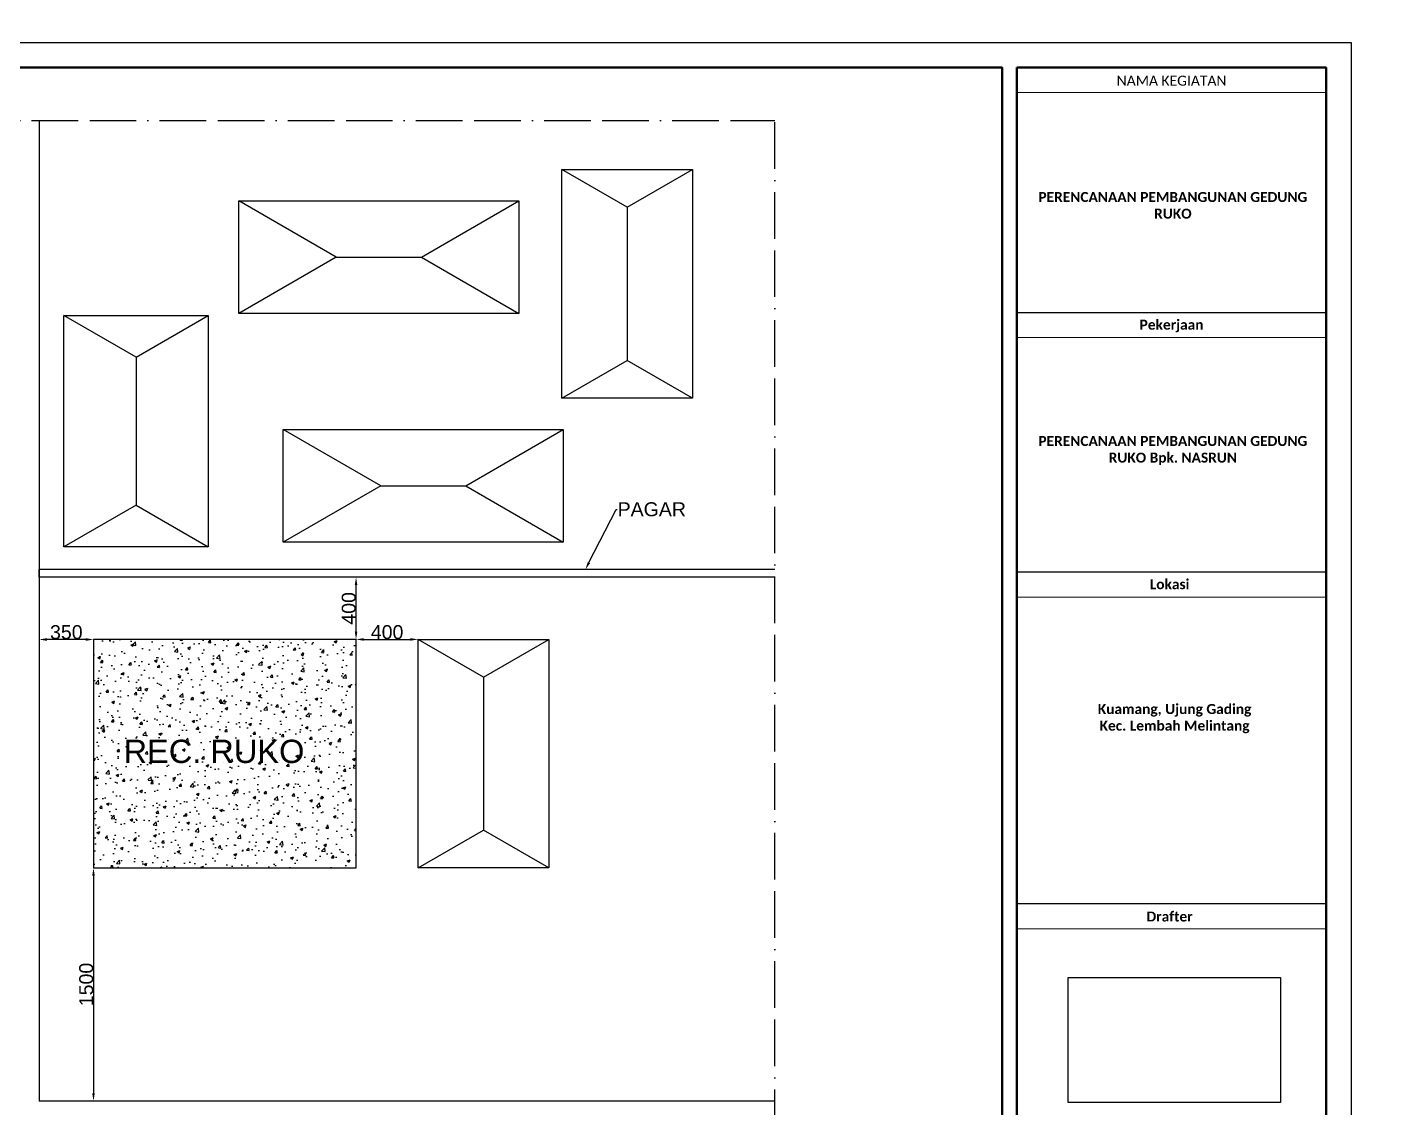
# Model space of a CAD drawing. Header units: centimetres. Extents: x -377343 to 693706, y 194584 to 813780.
# Drawn here: x 141975 to 150660, y 493421 to 500380 of the extents above; entities that cross this region are included whole.
import ezdxf
from ezdxf import colors
from ezdxf.entities.mleader import LeaderData, LeaderLine
from ezdxf.math import Vec2, Vec3

# ---------------------------------------------------------------- set-up
doc = ezdxf.new("R2010")
doc.units = ezdxf.units.CM
doc.header["$PDMODE"] = 3
doc.linetypes.add('ACAD_ISO11W100', pattern=[33, 12, -3, 12, -3, 0, -3])
doc.layers.add('a. line t', color=7, linetype='Continuous', lineweight=50)
doc.layers.add('Legenda', color=252, linetype='Continuous', lineweight=20)
doc.layers.add('PIPA', color=11, linetype='Continuous')
doc.styles.get("Standard").update_dxf_attribs({"font": 'arial.ttf'})
doc.dimstyles.new('ISO-25', dxfattribs={"dimtxt": 2.5, "dimasz": 2.5, "dimexe": 1.25, "dimexo": 0.625, "dimtad": 1, "dimtxsty": 'Standard', "dimcen": 2.5, "dimadec": 0, "dimazin": 0, "dimtfac": 1, "dimtmove": 0, "dimatfit": 3, "dimfxl": 1, "dimarcsym": 0})
picture_1 = doc.add_image_def('image1.jpg', size_in_pixel=(603, 1024))

# ---------------------------------------------------------------- blocks, each defined once
blk = doc.blocks.new('*D126')
at = {"layer": 'Defpoints', "color": 0, "transparency": 16777216}
for p in [(142053.3, 496437.2), (142053.3, 496436.8), (142403.3, 496437.2)]:
    blk.add_point(p, dxfattribs=at)
at = {"layer": 'PIPA', "color": 0, "lineweight": -2, "transparency": 16777216}
for p, q in [((142053.3, 496436.6), (142053.3, 496435.5)), ((142353.3, 496436.8), (142103.3, 496436.8)), ((142403.3, 496436.6), (142403.3, 496435.5))]:
    blk.add_line(p, q, dxfattribs=at)
at = {"layer": 'PIPA', "color": 0, "transparency": 16777216}
for points in [[(142103.3, 496445.1), (142103.3, 496428.4), (142053.3, 496436.8)], [(142353.3, 496445.1), (142353.3, 496428.4), (142403.3, 496436.8)]]:
    blk.add_solid(points, dxfattribs=at)
at = {"layer": 'PIPA', "color": 0, "transparency": 16777216, "insert": (142228.3, 496483.4), "char_height": 90, "attachment_point": 5}
blk.add_mtext('350', dxfattribs=at)
blk = doc.blocks.new('*D127')
at = {"layer": 'Defpoints', "color": 0, "transparency": 16777216}
for p in [(142403.3, 494966), (142403.3, 493466), (142403.3, 493466)]:
    blk.add_point(p, dxfattribs=at)
at = {"layer": 'PIPA', "color": 0, "lineweight": -2, "transparency": 16777216}
for p, q in [((142403.9, 494966), (142404.5, 494966)), ((142403.3, 494916), (142403.3, 493516)), ((142403.9, 493466), (142404.5, 493466))]:
    blk.add_line(p, q, dxfattribs=at)
at = {"layer": 'PIPA', "color": 0, "transparency": 16777216}
for points in [[(142394.9, 494916), (142411.6, 494916), (142403.3, 494966)], [(142394.9, 493516), (142411.6, 493516), (142403.3, 493466)]]:
    blk.add_solid(points, dxfattribs=at)
at = {"layer": 'PIPA', "color": 0, "transparency": 16777216, "insert": (142356.7, 494216), "char_height": 90, "attachment_point": 5, "rotation": 90}
blk.add_mtext('1500', dxfattribs=at)
blk = doc.blocks.new('*D128')
at = {"layer": 'Defpoints', "color": 0, "transparency": 16777216}
for p in [(144093.5, 496437.2), (144493.5, 496437.2), (144493.5, 496437.2)]:
    blk.add_point(p, dxfattribs=at)
at = {"layer": 'PIPA', "color": 0, "lineweight": -2, "transparency": 16777216}
for p, q in [((144093.5, 496437.8), (144093.5, 496438.5)), ((144143.5, 496437.2), (144443.5, 496437.2)), ((144493.5, 496437.8), (144493.5, 496438.5))]:
    blk.add_line(p, q, dxfattribs=at)
at = {"layer": 'PIPA', "color": 0, "transparency": 16777216}
for points in [[(144143.5, 496445.5), (144143.5, 496428.9), (144093.5, 496437.2)], [(144443.5, 496445.5), (144443.5, 496428.9), (144493.5, 496437.2)]]:
    blk.add_solid(points, dxfattribs=at)
at = {"layer": 'PIPA', "color": 0, "transparency": 16777216, "insert": (144293.5, 496483.8), "char_height": 90, "attachment_point": 5}
blk.add_mtext('400', dxfattribs=at)
blk = doc.blocks.new('*D129')
at = {"layer": 'Defpoints', "color": 0, "transparency": 16777216}
for p in [(144093.5, 496837.2), (144093.5, 496837.2), (144093.5, 496437.2)]:
    blk.add_point(p, dxfattribs=at)
at = {"layer": 'PIPA', "color": 0, "lineweight": -2, "transparency": 16777216}
for p, q in [((144093.5, 496487.2), (144093.5, 496787.2)), ((144094.1, 496837.2), (144094.8, 496837.2)), ((144094.1, 496437.2), (144094.8, 496437.2))]:
    blk.add_line(p, q, dxfattribs=at)
at = {"layer": 'PIPA', "color": 0, "transparency": 16777216}
for points in [[(144085.2, 496787.2), (144101.9, 496787.2), (144093.5, 496837.2)], [(144085.2, 496487.2), (144101.9, 496487.2), (144093.5, 496437.2)]]:
    blk.add_solid(points, dxfattribs=at)
at = {"layer": 'PIPA', "color": 0, "transparency": 16777216, "insert": (144046.9, 496637.2), "char_height": 90, "attachment_point": 5, "rotation": 90}
blk.add_mtext('400', dxfattribs=at)

msp = doc.modelspace()

# ---------------------------------------------------------------- hatches: boundary and pattern name
at = {"layer": 'PIPA', "true_color": 0x636466}
h = msp.add_hatch(dxfattribs=at)
h.set_pattern_fill('AR-CONC', color=251)
h.set_pattern_definition([(50, (-1743.82, -3698.75), (182.18467, -15.939086), [19.05, -209.55]), (355, (-1743.82, -3698.75), (-35.24342, 191.056845), [15.24, -167.640584]), (100.451445, (-1728.64, -3700.07), (146.94125, 175.11775), [16.19001, -178.090245]), (46.1842, (-1743.82, -3647.95), (271.07904, -42.04233), [28.575, -314.325]), (96.63556, (-1721.23, -3651.45), (237.40413, 247.42612), [24.28502, -267.13561]), (351.18415, (-1743.82, -3647.95), (237.40413, 247.42612), [22.85997, -251.45973]), (21, (-1718.42, -3660.65), (151.61439, -102.2652), [19.05, -209.55]), (326, (-1718.42, -3660.65), (61.80203, 184.187966), [15.24, -167.64]), (71.451445, (-1705.78, -3669.17), (213.41642, 81.92277), [16.19001, -178.08994]), (37.5, (-1743.82, -3698.747), (3.088603, 84.555039), [0, -165.608, 0, -170.18, 0, -168.275]), (7.5, (-1743.82, -3698.75), (66.819663, 100.180575), [0, -97.028, 0, -161.798, 0, -64.135]), (327.5, (-1800.46, -3698.747), (135.590595, -5.728744), [0, -63.5, 0, -198.12, 0, -262.89]), (317.5, (-1825.86, -3698.75), (148.129181, 25.42649), [0, -82.55, 0, -131.572, 0, -186.69])])
h.paths.add_polyline_path([(144093.522, 496437.202), (142403.251, 496437.202), (142403.251, 494965.988), (144093.522, 494965.988)])
h.paths.add_polyline_path([(142542.852, 495557.201), (143782.143, 495557.201), (143782.143, 495866.307), (142542.852, 495866.307)], flags=24)

# ---------------------------------------------------------------- linework, layer by layer
at = {"layer": 'Legenda', "color": 1, "lineweight": 20}
for p, q in [((150338.936, 499957.998), (148348.622, 499957.998)), ((150338.936, 498380.059), (148348.622, 498380.059)), ((150340.677, 496710.231), (148350.363, 496710.231)), ((150340.677, 494573.626), (148350.363, 494573.626))]:
    msp.add_line(p, q, dxfattribs=at)
at = {"layer": 'Legenda', "color": 1, "lineweight": 30}
for p, q in [((150338.936, 498540.568), (148348.622, 498540.568)), ((150340.677, 496870.74), (148350.363, 496870.74)), ((150340.677, 494734.135), (148350.363, 494734.135))]:
    msp.add_line(p, q, dxfattribs=at)
at = {"layer": 'Legenda', "color": 5, "lineweight": 30}
msp.add_lwpolyline([(137979.729, 500279.016), (150499.446, 500279.016), (150499.446, 491547.316), (137979.729, 491547.316)], close=True, dxfattribs=at)
at = {"layer": 'Legenda', "color": 1, "lineweight": 50}
for points in [[(138140.238, 500118.507), (148252.317, 500118.507), (148252.317, 491707.825), (138140.238, 491707.825)], [(148348.622, 500118.507), (150338.936, 500118.507), (150338.936, 491707.825), (148348.622, 491707.825)]]:
    msp.add_lwpolyline(points, close=True, dxfattribs=at)
at = {"layer": 'PIPA', "linetype": 'ACAD_ISO11W100', "ltscale": 25}
for p in [(139528.359, 499778.571), (146789.633, 492865.988)]:
    msp.add_line(p, (146789.633, 499778.571), dxfattribs=at)
at = {"layer": 'PIPA'}
for p, q in [((142053.251, 499778.571), (142053.251, 493465.988)), ((145838.743, 499219), (145418.681, 499461.523)), ((145838.743, 499219), (146258.805, 499461.523)), ((143966.514, 498898.291), (143339.132, 499260.51)), ((144513.878, 498898.291), (145141.259, 499260.51)), ((145838.743, 499219), (145838.743, 498232.832)), ((143966.514, 498898.291), (143339.132, 498536.072)), ((143966.514, 498898.291), (144513.878, 498898.291)), ((144513.878, 498898.291), (145141.259, 498536.072)), ((142677.242, 498254.608), (142212.832, 498522.736)), ((142677.242, 498254.608), (143141.653, 498522.736)), ((142677.242, 498254.608), (142677.242, 497301.744)), ((145418.681, 497990.309), (145838.743, 498232.832)), ((146258.805, 497990.309), (145838.743, 498232.832)), ((144252.072, 497426.339), (143624.691, 497788.557)), ((144799.436, 497426.339), (145426.818, 497788.557)), ((144252.072, 497426.339), (143624.691, 497064.12)), ((144252.072, 497426.339), (144799.436, 497426.339)), ((144799.436, 497426.339), (145426.818, 497064.12)), ((142677.242, 497301.744), (142212.832, 497033.616)), ((142677.242, 497301.744), (143141.653, 497033.616)), ((146789.633, 496887.202), (142053.251, 496887.202)), ((142053.251, 496837.202), (142053.251, 496887.202)), ((146789.633, 496837.202), (142053.251, 496837.202)), ((144913.584, 496194.679), (144493.522, 496437.202)), ((144913.584, 496194.679), (145333.646, 496437.202)), ((144913.584, 496194.679), (144913.584, 495208.511)), ((144493.522, 494965.988), (144913.584, 495208.511)), ((145333.646, 494965.988), (144913.584, 495208.511)), ((146789.633, 493465.988), (142053.251, 493465.988))]:
    msp.add_line(p, q, dxfattribs=at)
at = {"layer": 'PIPA', "lineweight": 35, "extrusion": (0, 0.816497, 0.57735), "elevation": 193451.324}
msp.add_lwpolyline([(-421704.212, -325591.681), (-159560.265, -63447.734), (377343.333, -600351.331), (-158232.47, -1135927.133), (-693706.405, -600453.199), (-454216.825, -360963.619)], dxfattribs=at)
at = {"layer": 'PIPA'}
for points in [[(145418.681, 499461.523), (146258.805, 499461.523), (146258.805, 497990.309), (145418.681, 497990.309)], [(143339.132, 499260.51), (145141.259, 499260.51), (145141.259, 498536.072), (143339.132, 498536.072)], [(142212.832, 498522.736), (143141.653, 498522.736), (143141.653, 497033.616), (142212.832, 497033.616)], [(143624.691, 497788.557), (145426.818, 497788.557), (145426.818, 497064.12), (143624.691, 497064.12)], [(142403.251, 494965.988), (144093.522, 494965.988), (144093.522, 496437.202), (142403.251, 496437.202)], [(144493.522, 496437.202), (145333.646, 496437.202), (145333.646, 494965.988), (144493.522, 494965.988)]]:
    msp.add_lwpolyline(points, close=True, dxfattribs=at)

# ---------------------------------------------------------------- texts
at = {"layer": 'a. line t', "color": 2, "lineweight": 20, "char_height": 64.20368, "attachment_point": 5}
for s, insert, width in [('{\\fCandara|b0|i0|c0|p34;NAMA KEGIATAN}', (149343.779, 500033.781), 1990.31393), ('{\\fCandara|b1|i0|c0|p34;PERENCANAAN PEMBANGUNAN GEDUNG RUKO}', (149351.938, 499231.286), 1740.34226), ('{\\fCandara|b1|i0|c0|p34;Pekerjaan}', (149343.779, 498454.88), 1990.31393), ('{\\fCandara|b1|i0|c0|p34;PERENCANAAN PEMBANGUNAN GEDUNG RUKO Bpk. NASRUN}', (149351.938, 497653.347), 1740.34226), ('{\\fCandara|b1|i0|c0|p34;Lokasi}', (149331.01, 496792.247), 1990.31393), ('{\\fCandara|b1|i0|c0|p34;Kuamang, Ujung Gading \\PKec. Lembah Melintang}', (149362.972, 495927.291), 1740.34226), ('{\\fCandara|b1|i0|c0|p34;Drafter}', (149331.01, 494653.272), 1990.31393)]:
    msp.add_mtext(s, dxfattribs=dict(at, insert=insert, width=width))
at = {"layer": 'PIPA', "insert": (142596.826, 495791.767), "char_height": 150, "attachment_point": 1}
msp.add_mtext_dynamic_manual_height_columns('REC. RUKO', width=3618.15042, gutter_width=12.5, heights=[0], dxfattribs=at)

# ---------------------------------------------------------------- dimensions: what is measured, and where the dimension line sits
at = {"layer": 'PIPA'}
for base, p1, p2, picture, middle in [((144093.522, 496837.202), (144093.522, 496437.202), (144093.522, 496837.202), '*D129', (144046.945, 496637.202)), ((142403.251, 493465.988), (142403.251, 494965.988), (142403.251, 493465.988), '*D127', (142356.675, 494215.988))]:
    dim = msp.add_linear_dim(base=base, p1=p1, p2=p2, angle=90, dimstyle='ISO-25', override={"dimtxt": 90, "dimasz": 50}, dxfattribs=at)
    dim.commit()
    dim.dimension.update_dxf_attribs({"geometry": picture, "text_midpoint": middle})
for base, p1, p2, picture, middle in [((142053.251, 496436.783), (142403.251, 496437.202), (142053.251, 496437.202), '*D126', (142228.251, 496483.39)), ((144493.522, 496437.202), (144093.522, 496437.202), (144493.522, 496437.202), '*D128', (144293.522, 496483.778))]:
    dim = msp.add_linear_dim(base=base, p1=p1, p2=p2, dimstyle='ISO-25', override={"dimtxt": 90, "dimasz": 50}, dxfattribs=at)
    dim.commit()
    dim.dimension.update_dxf_attribs({"geometry": picture, "text_midpoint": middle})

# ---------------------------------------------------------------- pictures from other files: only their frames are drawn
image = msp.add_image(picture_1, insert=(150044.528, 493455.382), size_in_units=(804.856, 1366.787), rotation=90)
image.dxf.flags = 15

# ---------------------------------------------------------------- leaders
ml = msp.add_multileader_mtext('Standard', dxfattribs=at)
ml.set_content('PAGAR', color=256)
ml.set_leader_properties()
ml.build(insert=Vec2(0, 0))
ml.multileader.update_dxf_attribs({"arrow_head_size": 50})
ctx = ml.context
ctx.base_point, ctx.char_height, ctx.arrow_head_size, ctx.plane_origin = Vec3(145775.443, 497274.421), 90, 50, Vec3(145570.169, 496887.202)
notes = []
notes.append((ctx, [(0, (1, 1, 0), (145767.443, 497274.421), (1, 0), 8, [(0, [(145570.169, 496887.202)], 0, [])])]))
ctx.mtext.insert, ctx.mtext.flow_direction = Vec3(145777.443, 497320.189), 5
for ctx, leaders in notes:
    for number, flags, end, landing, length, lines in leaders:
        leader = LeaderData()
        leader.index, (leader.has_last_leader_line, leader.has_dogleg_vector, leader.attachment_direction) = number, flags
        leader.last_leader_point, leader.dogleg_vector, leader.dogleg_length = Vec3(end), Vec3(landing), length
        for number, points, colour, breaks in lines:
            line = LeaderLine()
            line.index, line.vertices, line.color, line.breaks = number, Vec3.list(points), colors.encode_raw_color(colour), breaks
            leader.lines.append(line)
        ctx.leaders.append(leader)

doc.saveas('drawing.dxf')
